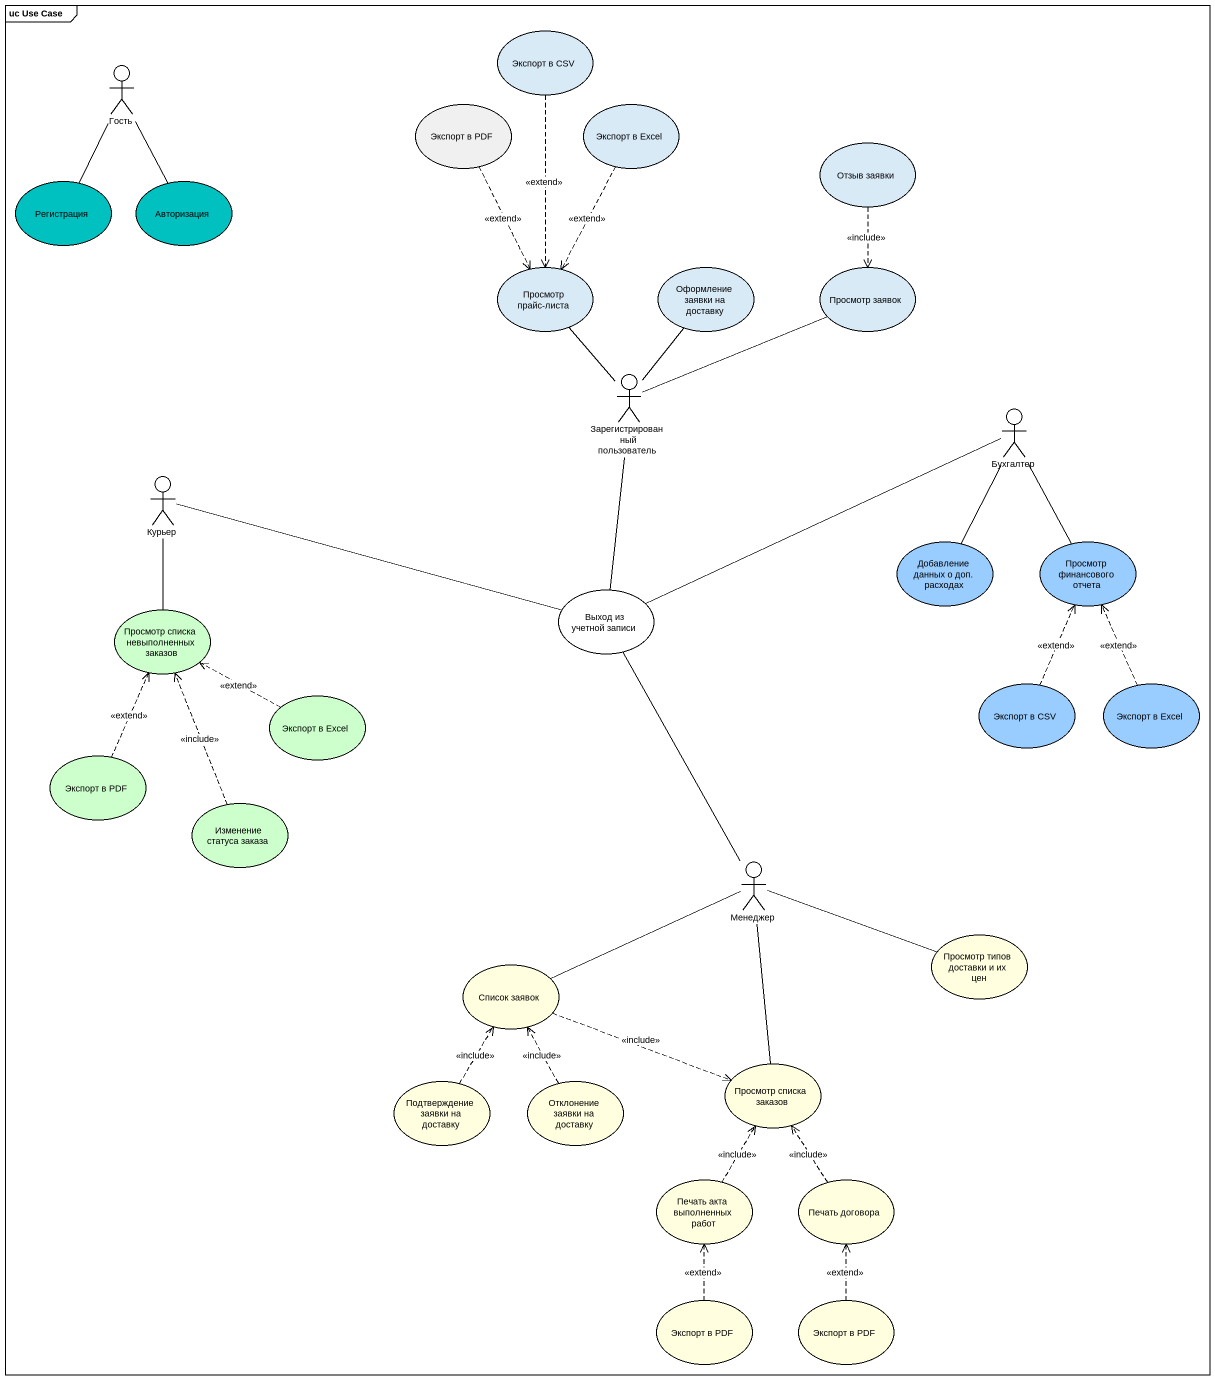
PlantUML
@startuml
mainframe uc Use Case
usecase "Экспорт в CSV" as Экспорт_в_CSV
actor Гость
usecase "Экспорт в PDF" as Экспорт_в_PDF #F0F0F0
usecase "Экспорт в Excel" as Экспорт_в_Excel
usecase "Отзыв заявки" as Отзыв_заявки
usecase Регистрация #00C0C0
usecase Авторизация #00C0C0
usecase "Просмотр прайс-листа" as Просмотр_прайс_листа
usecase "Оформление заявки на доставку" as Оформление_заявки_на
usecase "Просмотр заявок" as Просмотр_заявок
actor "Зарегистрированный пользователь" as Зарегистрированный
actor Бухгалтер
actor Курьер
usecase "Добавление данных о доп. расходах" as Добавление_данных_о_доп #99CCFF
usecase "Просмотр финансового отчета" as Просмотр_финансового_отчета #99CCFF
usecase "Выход из учетной записи" as Выход_из_учетной_записи #FFFFFF
usecase "Просмотр списка невыполненных заказов" as Просмотр_списка #CCFFCC
usecase "Экспорт в Excel" as Экспорт_в_Excel_2 #CCFFCC
usecase "Экспорт в CSV" as Экспорт_в_CSV_2 #99CCFF
usecase "Экспорт в Excel" as Экспорт_в_Excel_3 #99CCFF
usecase "Экспорт в PDF" as Экспорт_в_PDF_2 #CCFFCC
usecase "Изменение статуса заказа" as Изменение_статуса_заказа #CCFFCC
actor Менеджер
usecase "Просмотр типов доставки и их цен" as Просмотр_типов_доставки_и #FFFFE0
usecase "Список заявок" as Список_заявок #FFFFE0
usecase "Подтверждение заявки на доставку" as Подтверждение_заявки_на #FFFFE0
usecase "Отклонение заявки на доставку" as Отклонение_заявки_на #FFFFE0
usecase "Просмотр списка заказов" as Просмотр_списка_заказов #FFFFE0
usecase "Печать акта выполненных работ" as Печать_акта_выполненных #FFFFE0
usecase "Печать договора" as Печать_договора #FFFFE0
usecase "Экспорт в PDF" as Экспорт_в_PDF_3 #FFFFE0
usecase "Экспорт в PDF" as Экспорт_в_PDF_4 #FFFFE0
Экспорт_в_CSV ..> Просмотр_прайс_листа : <<extend>>
Гость -- Регистрация
Гость -- Авторизация
Экспорт_в_PDF ..> Просмотр_прайс_листа : <<extend>>
Экспорт_в_Excel ..> Просмотр_прайс_листа : <<extend>>
Отзыв_заявки ..> Просмотр_заявок : <<include>>
Зарегистрированный -up- Просмотр_прайс_листа
Зарегистрированный -up- Оформление_заявки_на
Зарегистрированный -right- Просмотр_заявок
Зарегистрированный -- Выход_из_учетной_записи
Бухгалтер -- Добавление_данных_о_доп
Бухгалтер -- Просмотр_финансового_отчета
Бухгалтер -left- Выход_из_учетной_записи
Курьер -right- Выход_из_учетной_записи
Курьер -- Просмотр_списка
Экспорт_в_Excel_2 .left.> Просмотр_списка : <<extend>>
Экспорт_в_CSV_2 .up.> Просмотр_финансового_отчета : <<extend>>
Экспорт_в_Excel_3 .up.> Просмотр_финансового_отчета : <<extend>>
Экспорт_в_PDF_2 .up.> Просмотр_списка : <<extend>>
Изменение_статуса_заказа .up.> Просмотр_списка : <<include>>
Менеджер -up- Выход_из_учетной_записи
Менеджер -right- Просмотр_типов_доставки_и
Менеджер -left- Список_заявок
Менеджер -- Просмотр_списка_заказов
Список_заявок .right.> Просмотр_списка_заказов : <<include>>
Подтверждение_заявки_на .up.> Список_заявок : <<include>>
Отклонение_заявки_на .up.> Список_заявок : <<include>>
Печать_акта_выполненных .up.> Просмотр_списка_заказов : <<include>>
Печать_договора .up.> Просмотр_списка_заказов : <<include>>
Экспорт_в_PDF_3 .up.> Печать_акта_выполненных : <<extend>>
Экспорт_в_PDF_4 .up.> Печать_договора : <<extend>>
@enduml
